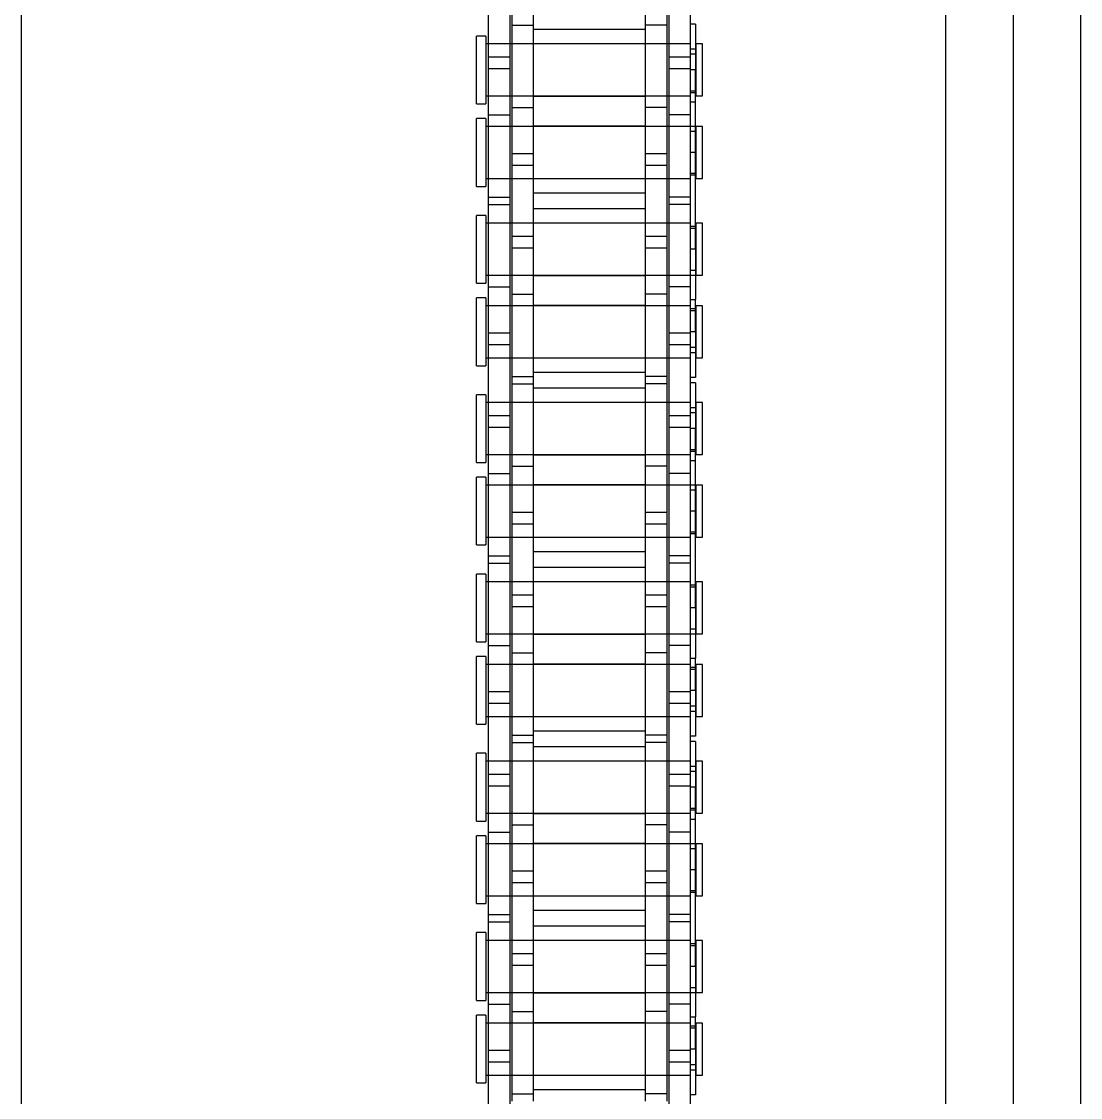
# Model space of a CAD drawing. Header units: metres. Extents: x 0 to 63075, y 0 to 44550.
# Drawn here: x 14315.1 to 14390.1, y 30134.1 to 30210.3 of the extents above; entities that cross this region are included whole.
import ezdxf

# ---------------------------------------------------------------- set-up
doc = ezdxf.new("R2010")
doc.units = ezdxf.units.M
doc.header["$LTSCALE"] = 75
doc.linetypes.add('HIDDEN2', pattern=[4.7625, 3.175, -1.5875])
for name, color, linetype in [('SDM', 7, 'Continuous'), ('SL4', 4, 'Continuous'), ('ST1', 7, 'HIDDEN2')]:
    doc.layers.add(name, color=color, linetype=linetype)

# ---------------------------------------------------------------- blocks, each defined once
blk = doc.blocks.new('A$Ca53c419a')
at = {"layer": 'SL4'}
for p, q in [((3669.713, 281.235), (4459.469, 281.235)), ((3669.713, 215.76), (4459.475, 215.76)), ((4619.715, 206.235), (3669.713, 206.235))]:
    blk.add_line(p, q, dxfattribs=at)
at = {"layer": 'ST1'}
for p, q in [((3734.528, 249), (3739.325, 249)), ((3734.528, 249), (3734.528, 248.342)), ((3739.325, 248.342), (3739.325, 249)), ((3740.377, 249), (3745.174, 249)), ((3740.377, 249), (3740.377, 248.342)), ((3745.174, 248.342), (3745.174, 249)), ((3747.228, 249), (3752.025, 249)), ((3747.228, 249), (3747.228, 248.342)), ((3752.025, 248.342), (3752.025, 249)), ((3753.077, 249), (3757.874, 249)), ((3753.077, 249), (3753.077, 248.342)), ((3757.874, 248.342), (3757.874, 249)), ((3759.928, 249), (3764.725, 249)), ((3759.928, 249), (3759.928, 248.342)), ((3764.725, 248.342), (3764.725, 249)), ((3765.776, 249), (3770.573, 249)), ((3765.776, 249), (3765.776, 248.342)), ((3770.573, 248.342), (3770.573, 249)), ((3772.628, 249), (3777.425, 249)), ((3772.628, 249), (3772.628, 248.342)), ((3777.425, 248.342), (3777.425, 249)), ((3778.476, 249), (3783.273, 249)), ((3778.476, 249), (3778.476, 248.342)), ((3783.273, 248.342), (3783.273, 249)), ((3785.328, 249), (3790.125, 249)), ((3785.328, 249), (3785.328, 248.342)), ((3790.125, 248.342), (3790.125, 249)), ((3791.176, 249), (3795.973, 249)), ((3791.176, 249), (3791.176, 248.342)), ((3795.973, 248.342), (3795.973, 249)), ((3798.028, 249), (3802.825, 249)), ((3798.028, 249), (3798.028, 248.342)), ((3802.825, 248.342), (3802.825, 249)), ((3803.876, 249), (3808.673, 249)), ((3803.876, 249), (3803.876, 248.342)), ((3808.673, 248.342), (3808.673, 249)), ((3726.9, 248.157), (3735.995, 248.157)), ((3739.325, 248.342), (3734.528, 248.342)), ((3735.082, 248.342), (3735.082, 233.843)), ((3735.082, 248.157), (3735.082, 246.637)), ((3735.995, 248.157), (3736.855, 248.157)), ((3735.995, 246.637), (3735.995, 248.157)), ((3736.855, 248.157), (3745.95, 248.157)), ((3736.855, 248.157), (3736.855, 246.637)), ((3738.772, 233.843), (3738.772, 248.342)), ((3738.772, 246.637), (3738.772, 248.157)), ((3740.102, 248.157), (3740.102, 246.637)), ((3745.174, 248.342), (3740.377, 248.342)), ((3740.93, 248.342), (3740.93, 233.843)), ((3740.93, 248.157), (3740.93, 246.637)), ((3744.62, 233.843), (3744.62, 248.342)), ((3744.62, 246.637), (3744.62, 248.157)), ((3745.95, 248.157), (3745.95, 246.637)), ((3745.95, 248.157), (3752.3, 248.157)), ((3746.452, 248.157), (3746.452, 246.637)), ((3752.025, 248.342), (3747.228, 248.342)), ((3747.782, 248.342), (3747.782, 233.843)), ((3747.782, 248.157), (3747.782, 246.637)), ((3751.472, 233.843), (3751.472, 248.342)), ((3751.472, 246.637), (3751.472, 248.157)), ((3752.3, 248.157), (3752.3, 246.637)), ((3752.3, 248.157), (3761.395, 248.157)), ((3757.874, 248.342), (3753.077, 248.342)), ((3753.63, 248.342), (3753.63, 233.843)), ((3753.63, 248.157), (3753.63, 246.637)), ((3755.547, 246.637), (3755.547, 248.157)), ((3756.407, 248.157), (3756.407, 246.637)), ((3757.32, 233.843), (3757.32, 248.342)), ((3757.32, 246.637), (3757.32, 248.157)), ((3764.725, 248.342), (3759.928, 248.342)), ((3760.482, 248.342), (3760.482, 233.843)), ((3760.482, 248.157), (3760.482, 246.637)), ((3761.395, 248.157), (3762.255, 248.157)), ((3761.395, 246.637), (3761.395, 248.157)), ((3762.255, 248.157), (3771.35, 248.157)), ((3762.255, 248.157), (3762.255, 246.637)), ((3764.172, 233.843), (3764.172, 248.342)), ((3764.172, 246.637), (3764.172, 248.157)), ((3765.502, 248.157), (3765.502, 246.637)), ((3770.573, 248.342), (3765.776, 248.342)), ((3766.33, 248.342), (3766.33, 233.843)), ((3766.33, 248.157), (3766.33, 246.637)), ((3770.02, 233.843), (3770.02, 248.342)), ((3770.02, 246.637), (3770.02, 248.157)), ((3771.35, 248.157), (3771.35, 246.637)), ((3771.35, 248.157), (3777.7, 248.157)), ((3771.852, 248.157), (3771.852, 246.637)), ((3777.425, 248.342), (3772.628, 248.342)), ((3773.182, 248.342), (3773.182, 233.843)), ((3773.182, 248.157), (3773.182, 246.637)), ((3776.872, 233.843), (3776.872, 248.342)), ((3776.872, 246.637), (3776.872, 248.157)), ((3777.7, 248.157), (3777.7, 246.637)), ((3777.7, 248.157), (3786.795, 248.157)), ((3783.273, 248.342), (3778.476, 248.342)), ((3779.03, 248.342), (3779.03, 233.843)), ((3779.03, 248.157), (3779.03, 246.637)), ((3780.947, 246.637), (3780.947, 248.157)), ((3781.807, 248.157), (3781.807, 246.637)), ((3782.72, 233.843), (3782.72, 248.342)), ((3782.72, 246.637), (3782.72, 248.157)), ((3790.125, 248.342), (3785.328, 248.342)), ((3785.882, 248.342), (3785.882, 233.843)), ((3785.882, 248.157), (3785.882, 246.637)), ((3786.795, 248.157), (3787.655, 248.157)), ((3786.795, 246.637), (3786.795, 248.157)), ((3787.655, 248.157), (3796.75, 248.157)), ((3787.655, 248.157), (3787.655, 246.637)), ((3789.572, 233.843), (3789.572, 248.342)), ((3789.572, 246.637), (3789.572, 248.157)), ((3790.902, 248.157), (3790.902, 246.637)), ((3795.973, 248.342), (3791.176, 248.342)), ((3791.73, 248.342), (3791.73, 233.843)), ((3791.73, 248.157), (3791.73, 246.637)), ((3795.42, 233.843), (3795.42, 248.342)), ((3795.42, 246.637), (3795.42, 248.157)), ((3796.75, 248.157), (3796.75, 246.637)), ((3796.75, 248.157), (3803.1, 248.157)), ((3797.252, 248.157), (3797.252, 246.637)), ((3802.825, 248.342), (3798.028, 248.342)), ((3798.582, 248.342), (3798.582, 233.843)), ((3798.582, 248.157), (3798.582, 246.637)), ((3802.272, 233.843), (3802.272, 248.342)), ((3802.272, 246.637), (3802.272, 248.157)), ((3803.1, 248.157), (3803.1, 246.637)), ((3803.1, 248.157), (3812.195, 248.157)), ((3808.673, 248.342), (3803.876, 248.342)), ((3804.43, 248.342), (3804.43, 233.843)), ((3804.43, 248.157), (3804.43, 246.637)), ((3806.347, 246.637), (3806.347, 248.157)), ((3807.207, 248.157), (3807.207, 246.637)), ((3808.12, 233.843), (3808.12, 248.342)), ((3808.12, 246.637), (3808.12, 248.157)), ((3726.9, 246.637), (3735.995, 246.637)), ((3733.25, 246.485), (3739.6, 246.485)), ((3733.752, 246.485), (3733.752, 244.965)), ((3735.082, 246.485), (3735.082, 244.965)), ((3735.995, 246.637), (3736.855, 246.637)), ((3736.855, 246.637), (3745.95, 246.637)), ((3738.772, 244.965), (3738.772, 246.485)), ((3739.6, 246.485), (3739.6, 244.965)), ((3739.6, 246.485), (3748.695, 246.485)), ((3740.93, 246.485), (3740.93, 244.965)), ((3742.847, 244.965), (3742.847, 246.485)), ((3743.707, 246.485), (3743.707, 244.965)), ((3744.62, 244.965), (3744.62, 246.485)), ((3745.95, 246.637), (3752.3, 246.637)), ((3747.782, 246.485), (3747.782, 244.965)), ((3748.695, 246.485), (3749.555, 246.485)), ((3748.695, 244.965), (3748.695, 246.485)), ((3749.555, 246.485), (3758.65, 246.485)), ((3749.555, 246.485), (3749.555, 244.965)), ((3751.472, 244.965), (3751.472, 246.485)), ((3752.3, 246.637), (3761.395, 246.637)), ((3752.802, 246.485), (3752.802, 244.965)), ((3753.63, 246.485), (3753.63, 244.965)), ((3757.32, 244.965), (3757.32, 246.485)), ((3758.65, 246.485), (3758.65, 244.965)), ((3758.65, 246.485), (3765, 246.485)), ((3759.152, 246.485), (3759.152, 244.965)), ((3760.482, 246.485), (3760.482, 244.965)), ((3761.395, 246.637), (3762.255, 246.637)), ((3762.255, 246.637), (3771.35, 246.637)), ((3764.172, 244.965), (3764.172, 246.485)), ((3765, 246.485), (3765, 244.965)), ((3765, 246.485), (3774.095, 246.485)), ((3766.33, 246.485), (3766.33, 244.965)), ((3768.247, 244.965), (3768.247, 246.485)), ((3769.107, 246.485), (3769.107, 244.965)), ((3770.02, 244.965), (3770.02, 246.485)), ((3771.35, 246.637), (3777.7, 246.637)), ((3773.182, 246.485), (3773.182, 244.965)), ((3774.095, 246.485), (3774.955, 246.485)), ((3774.095, 244.965), (3774.095, 246.485)), ((3774.955, 246.485), (3784.05, 246.485)), ((3774.955, 246.485), (3774.955, 244.965)), ((3776.872, 244.965), (3776.872, 246.485)), ((3777.7, 246.637), (3786.795, 246.637)), ((3778.202, 246.485), (3778.202, 244.965)), ((3779.03, 246.485), (3779.03, 244.965)), ((3782.72, 244.965), (3782.72, 246.485)), ((3784.05, 246.485), (3784.05, 244.965)), ((3784.05, 246.485), (3790.4, 246.485)), ((3784.552, 246.485), (3784.552, 244.965)), ((3785.882, 246.485), (3785.882, 244.965)), ((3786.795, 246.637), (3787.655, 246.637)), ((3787.655, 246.637), (3796.75, 246.637)), ((3789.572, 244.965), (3789.572, 246.485)), ((3790.4, 246.485), (3790.4, 244.965)), ((3790.4, 246.485), (3799.495, 246.485)), ((3791.73, 246.485), (3791.73, 244.965)), ((3793.647, 244.965), (3793.647, 246.485)), ((3794.507, 246.485), (3794.507, 244.965)), ((3795.42, 244.965), (3795.42, 246.485)), ((3796.75, 246.637), (3803.1, 246.637)), ((3798.582, 246.485), (3798.582, 244.965)), ((3799.495, 246.485), (3800.355, 246.485)), ((3799.495, 244.965), (3799.495, 246.485)), ((3800.355, 246.485), (3809.45, 246.485)), ((3800.355, 246.485), (3800.355, 244.965)), ((3802.272, 244.965), (3802.272, 246.485)), ((3803.1, 246.637), (3812.195, 246.637)), ((3803.602, 246.485), (3803.602, 244.965)), ((3804.43, 246.485), (3804.43, 244.965)), ((3808.12, 244.965), (3808.12, 246.485)), ((3809.45, 246.485), (3809.45, 244.965)), ((3809.45, 246.485), (3815.8, 246.485)), ((3733.25, 244.965), (3739.6, 244.965)), ((3734.035, 237.035), (3734.035, 244.965)), ((3735.082, 244.965), (3735.082, 237.035)), ((3738.772, 237.035), (3738.772, 244.965)), ((3738.815, 244.965), (3738.815, 237.035)), ((3739.6, 244.965), (3748.695, 244.965)), ((3740.887, 237.035), (3740.887, 244.965)), ((3740.93, 244.965), (3740.93, 237.035)), ((3744.62, 237.035), (3744.62, 244.965)), ((3745.667, 244.965), (3745.667, 237.035)), ((3746.735, 237.035), (3746.735, 244.965)), ((3747.782, 244.965), (3747.782, 237.035)), ((3748.695, 244.965), (3749.555, 244.965)), ((3749.555, 244.965), (3758.65, 244.965)), ((3751.472, 237.035), (3751.472, 244.965)), ((3751.515, 244.965), (3751.515, 237.035)), ((3753.587, 237.035), (3753.587, 244.965)), ((3753.63, 244.965), (3753.63, 237.035)), ((3757.32, 237.035), (3757.32, 244.965)), ((3758.367, 244.965), (3758.367, 237.035)), ((3758.65, 244.965), (3765, 244.965)), ((3759.435, 237.035), (3759.435, 244.965)), ((3760.482, 244.965), (3760.482, 237.035)), ((3764.172, 237.035), (3764.172, 244.965)), ((3764.215, 244.965), (3764.215, 237.035)), ((3765, 244.965), (3774.095, 244.965)), ((3766.287, 237.035), (3766.287, 244.965)), ((3766.33, 244.965), (3766.33, 237.035)), ((3770.02, 237.035), (3770.02, 244.965)), ((3771.067, 244.965), (3771.067, 237.035)), ((3772.135, 237.035), (3772.135, 244.965)), ((3773.182, 244.965), (3773.182, 237.035)), ((3774.095, 244.965), (3774.955, 244.965)), ((3774.955, 244.965), (3784.05, 244.965)), ((3776.872, 237.035), (3776.872, 244.965)), ((3776.915, 244.965), (3776.915, 237.035)), ((3778.987, 237.035), (3778.987, 244.965)), ((3779.03, 244.965), (3779.03, 237.035)), ((3782.72, 237.035), (3782.72, 244.965)), ((3783.767, 244.965), (3783.767, 237.035)), ((3784.05, 244.965), (3790.4, 244.965)), ((3784.835, 237.035), (3784.835, 244.965)), ((3785.882, 244.965), (3785.882, 237.035)), ((3789.572, 237.035), (3789.572, 244.965)), ((3789.615, 244.965), (3789.615, 237.035)), ((3790.4, 244.965), (3799.495, 244.965)), ((3791.687, 237.035), (3791.687, 244.965)), ((3791.73, 244.965), (3791.73, 237.035)), ((3795.42, 237.035), (3795.42, 244.965)), ((3796.467, 244.965), (3796.467, 237.035)), ((3797.535, 237.035), (3797.535, 244.965)), ((3798.582, 244.965), (3798.582, 237.035)), ((3799.495, 244.965), (3800.355, 244.965)), ((3800.355, 244.965), (3809.45, 244.965)), ((3802.272, 237.035), (3802.272, 244.965)), ((3802.315, 244.965), (3802.315, 237.035)), ((3804.387, 237.035), (3804.387, 244.965)), ((3804.43, 244.965), (3804.43, 237.035)), ((3808.12, 237.035), (3808.12, 244.965)), ((3809.167, 244.965), (3809.167, 237.035)), ((3809.45, 244.965), (3815.8, 244.965)), ((3733.25, 237.035), (3739.6, 237.035)), ((3733.752, 235.515), (3733.752, 237.035)), ((3735.082, 237.035), (3735.082, 235.515)), ((3738.772, 235.515), (3738.772, 237.035)), ((3739.6, 235.515), (3739.6, 237.035)), ((3739.6, 237.035), (3748.695, 237.035)), ((3740.93, 237.035), (3740.93, 235.515)), ((3742.847, 235.515), (3742.847, 237.035)), ((3743.707, 237.035), (3743.707, 235.515)), ((3744.62, 235.515), (3744.62, 237.035)), ((3747.782, 237.035), (3747.782, 235.515)), ((3748.695, 237.035), (3749.555, 237.035)), ((3748.695, 235.515), (3748.695, 237.035)), ((3749.555, 237.035), (3758.65, 237.035)), ((3749.555, 237.035), (3749.555, 235.515)), ((3751.472, 235.515), (3751.472, 237.035)), ((3752.802, 235.515), (3752.802, 237.035)), ((3753.63, 237.035), (3753.63, 235.515)), ((3757.32, 235.515), (3757.32, 237.035)), ((3758.65, 235.515), (3758.65, 237.035)), ((3758.65, 237.035), (3765, 237.035)), ((3759.152, 235.515), (3759.152, 237.035)), ((3760.482, 237.035), (3760.482, 235.515)), ((3764.172, 235.515), (3764.172, 237.035)), ((3765, 235.515), (3765, 237.035)), ((3765, 237.035), (3774.095, 237.035)), ((3766.33, 237.035), (3766.33, 235.515)), ((3768.247, 235.515), (3768.247, 237.035)), ((3769.107, 237.035), (3769.107, 235.515)), ((3770.02, 235.515), (3770.02, 237.035)), ((3773.182, 237.035), (3773.182, 235.515)), ((3774.095, 237.035), (3774.955, 237.035)), ((3774.095, 235.515), (3774.095, 237.035)), ((3774.955, 237.035), (3784.05, 237.035)), ((3774.955, 237.035), (3774.955, 235.515)), ((3776.872, 235.515), (3776.872, 237.035)), ((3778.202, 235.515), (3778.202, 237.035)), ((3779.03, 237.035), (3779.03, 235.515)), ((3782.72, 235.515), (3782.72, 237.035)), ((3784.05, 235.515), (3784.05, 237.035)), ((3784.05, 237.035), (3790.4, 237.035)), ((3784.552, 235.515), (3784.552, 237.035)), ((3785.882, 237.035), (3785.882, 235.515)), ((3789.572, 235.515), (3789.572, 237.035)), ((3790.4, 235.515), (3790.4, 237.035)), ((3790.4, 237.035), (3799.495, 237.035)), ((3791.73, 237.035), (3791.73, 235.515)), ((3793.647, 235.515), (3793.647, 237.035)), ((3794.507, 237.035), (3794.507, 235.515)), ((3795.42, 235.515), (3795.42, 237.035)), ((3798.582, 237.035), (3798.582, 235.515)), ((3799.495, 237.035), (3800.355, 237.035)), ((3799.495, 235.515), (3799.495, 237.035)), ((3800.355, 237.035), (3809.45, 237.035)), ((3800.355, 237.035), (3800.355, 235.515)), ((3802.272, 235.515), (3802.272, 237.035)), ((3803.602, 235.515), (3803.602, 237.035)), ((3804.43, 237.035), (3804.43, 235.515)), ((3808.12, 235.515), (3808.12, 237.035)), ((3809.45, 235.515), (3809.45, 237.035)), ((3809.45, 237.035), (3815.8, 237.035)), ((3733.25, 235.515), (3739.6, 235.515)), ((3739.6, 235.515), (3748.695, 235.515)), ((3748.695, 235.515), (3749.555, 235.515)), ((3749.555, 235.515), (3758.65, 235.515)), ((3758.65, 235.515), (3765, 235.515)), ((3765, 235.515), (3774.095, 235.515)), ((3774.095, 235.515), (3774.955, 235.515)), ((3774.955, 235.515), (3784.05, 235.515)), ((3784.05, 235.515), (3790.4, 235.515)), ((3790.4, 235.515), (3799.495, 235.515)), ((3799.495, 235.515), (3800.355, 235.515)), ((3800.355, 235.515), (3809.45, 235.515)), ((3809.45, 235.515), (3815.8, 235.515)), ((3726.9, 235.363), (3735.995, 235.363)), ((3735.082, 235.363), (3735.082, 233.843)), ((3735.995, 235.363), (3736.855, 235.363)), ((3735.995, 233.843), (3735.995, 235.363)), ((3736.855, 235.363), (3745.95, 235.363)), ((3736.855, 235.363), (3736.855, 233.843)), ((3738.772, 233.843), (3738.772, 235.363)), ((3740.102, 233.843), (3740.102, 235.363)), ((3740.93, 235.363), (3740.93, 233.511)), ((3744.62, 233.843), (3744.62, 235.363)), ((3745.95, 233.843), (3745.95, 235.363)), ((3745.95, 235.363), (3752.3, 235.363)), ((3746.452, 233.843), (3746.452, 235.363)), ((3747.782, 235.363), (3747.782, 233.843)), ((3751.472, 233.511), (3751.472, 235.363)), ((3752.3, 233.843), (3752.3, 235.363)), ((3752.3, 235.363), (3761.395, 235.363)), ((3753.63, 235.363), (3753.63, 233.843)), ((3755.547, 233.843), (3755.547, 235.363)), ((3756.407, 235.363), (3756.407, 233.843)), ((3757.32, 233.843), (3757.32, 235.363)), ((3760.482, 235.363), (3760.482, 233.843)), ((3761.395, 235.363), (3762.255, 235.363)), ((3761.395, 233.843), (3761.395, 235.363)), ((3762.255, 235.363), (3771.35, 235.363)), ((3762.255, 235.363), (3762.255, 233.843)), ((3764.172, 233.843), (3764.172, 235.363)), ((3765.502, 233.843), (3765.502, 235.363)), ((3766.33, 235.363), (3766.33, 233.511)), ((3770.02, 233.843), (3770.02, 235.363)), ((3771.35, 233.843), (3771.35, 235.363)), ((3771.35, 235.363), (3777.7, 235.363)), ((3771.852, 233.843), (3771.852, 235.363)), ((3773.182, 235.363), (3773.182, 233.843)), ((3776.872, 233.511), (3776.872, 235.363)), ((3777.7, 233.843), (3777.7, 235.363)), ((3777.7, 235.363), (3786.795, 235.363)), ((3779.03, 235.363), (3779.03, 233.843)), ((3780.947, 233.843), (3780.947, 235.363)), ((3781.807, 235.363), (3781.807, 233.843)), ((3782.72, 233.843), (3782.72, 235.363)), ((3785.882, 235.363), (3785.882, 233.843)), ((3786.795, 235.363), (3787.655, 235.363)), ((3786.795, 233.843), (3786.795, 235.363)), ((3787.655, 235.363), (3796.75, 235.363)), ((3787.655, 235.363), (3787.655, 233.843)), ((3789.572, 233.843), (3789.572, 235.363)), ((3790.902, 233.843), (3790.902, 235.363)), ((3791.73, 235.363), (3791.73, 233.511)), ((3795.42, 233.843), (3795.42, 235.363)), ((3796.75, 233.843), (3796.75, 235.363)), ((3796.75, 235.363), (3803.1, 235.363)), ((3797.252, 233.843), (3797.252, 235.363)), ((3798.582, 235.363), (3798.582, 233.843)), ((3802.272, 233.511), (3802.272, 235.363)), ((3803.1, 233.843), (3803.1, 235.363)), ((3803.1, 235.363), (3812.195, 235.363)), ((3804.43, 235.363), (3804.43, 233.843)), ((3806.347, 233.843), (3806.347, 235.363)), ((3807.207, 235.363), (3807.207, 233.843)), ((3808.12, 233.843), (3808.12, 235.363)), ((3726.9, 233.843), (3735.995, 233.843)), ((3733.696, 233.511), (3733.696, 233.843)), ((3736.927, 233.511), (3733.696, 233.511)), ((3738.772, 233.474), (3735.082, 233.474)), ((3735.082, 233.474), (3735.082, 233)), ((3735.451, 233.843), (3735.451, 233.474)), ((3735.82, 233.511), (3735.82, 233.843)), ((3735.995, 233.843), (3736.855, 233.843)), ((3736.855, 233.843), (3745.95, 233.843)), ((3736.927, 233.511), (3736.927, 233.843)), ((3736.927, 233.511), (3739.223, 233.511)), ((3738.403, 233.474), (3738.403, 233.843)), ((3738.546, 233.511), (3738.546, 233.843)), ((3738.772, 233), (3738.772, 233.474)), ((3739.223, 233.843), (3739.223, 233.511)), ((3742.775, 233.511), (3739.223, 233.511)), ((3744.62, 233.474), (3740.93, 233.474)), ((3740.93, 233.474), (3740.93, 233)), ((3741.299, 233.843), (3741.299, 233.474)), ((3742.775, 233.511), (3742.775, 233.843)), ((3742.775, 233.511), (3755.475, 233.511)), ((3744.251, 233.474), (3744.251, 233.843)), ((3744.394, 233.511), (3744.394, 233.843)), ((3744.62, 233), (3744.62, 233.474)), ((3745.95, 233.843), (3752.3, 233.843)), ((3751.472, 233.474), (3747.782, 233.474)), ((3747.782, 233.474), (3747.782, 233)), ((3748.008, 233.511), (3748.008, 233.843)), ((3748.151, 233.843), (3748.151, 233.474)), ((3749.627, 233.511), (3749.627, 233.843)), ((3751.103, 233.474), (3751.103, 233.843)), ((3751.472, 233), (3751.472, 233.474)), ((3752.3, 233.843), (3761.395, 233.843)), ((3753.179, 233.511), (3753.179, 233.843)), ((3757.32, 233.474), (3753.63, 233.474)), ((3753.63, 233.474), (3753.63, 233)), ((3753.856, 233.511), (3753.856, 233.843)), ((3753.999, 233.843), (3753.999, 233.474)), ((3755.475, 233.511), (3755.475, 233.843)), ((3758.706, 233.511), (3755.475, 233.511)), ((3756.582, 233.511), (3756.582, 233.843)), ((3756.951, 233.474), (3756.951, 233.843)), ((3757.32, 233), (3757.32, 233.474)), ((3758.706, 233.511), (3758.706, 233.843)), ((3759.096, 233.511), (3759.096, 233.843)), ((3762.327, 233.511), (3759.096, 233.511)), ((3764.172, 233.474), (3760.482, 233.474)), ((3760.482, 233.474), (3760.482, 233)), ((3760.851, 233.843), (3760.851, 233.474)), ((3761.22, 233.511), (3761.22, 233.843)), ((3761.395, 233.843), (3762.255, 233.843)), ((3762.255, 233.843), (3771.35, 233.843)), ((3762.327, 233.511), (3762.327, 233.843)), ((3762.327, 233.511), (3764.623, 233.511)), ((3763.803, 233.474), (3763.803, 233.843)), ((3763.946, 233.511), (3763.946, 233.843)), ((3764.172, 233), (3764.172, 233.474)), ((3764.623, 233.843), (3764.623, 233.511)), ((3768.175, 233.511), (3764.623, 233.511)), ((3770.02, 233.474), (3766.33, 233.474)), ((3766.33, 233.474), (3766.33, 233)), ((3766.699, 233.843), (3766.699, 233.474)), ((3768.175, 233.511), (3768.175, 233.843)), ((3768.175, 233.511), (3780.875, 233.511)), ((3769.651, 233.474), (3769.651, 233.843)), ((3769.794, 233.511), (3769.794, 233.843)), ((3770.02, 233), (3770.02, 233.474)), ((3771.35, 233.843), (3777.7, 233.843)), ((3776.872, 233.474), (3773.182, 233.474)), ((3773.182, 233.474), (3773.182, 233)), ((3773.408, 233.511), (3773.408, 233.843)), ((3773.551, 233.843), (3773.551, 233.474)), ((3775.027, 233.511), (3775.027, 233.843)), ((3776.503, 233.474), (3776.503, 233.843)), ((3776.872, 233), (3776.872, 233.474)), ((3777.7, 233.843), (3786.795, 233.843)), ((3778.579, 233.511), (3778.579, 233.843)), ((3782.72, 233.474), (3779.03, 233.474)), ((3779.03, 233.474), (3779.03, 233)), ((3779.256, 233.511), (3779.256, 233.843)), ((3779.399, 233.843), (3779.399, 233.474)), ((3780.875, 233.511), (3780.875, 233.843)), ((3784.106, 233.511), (3780.875, 233.511)), ((3781.982, 233.511), (3781.982, 233.843)), ((3782.351, 233.474), (3782.351, 233.843)), ((3782.72, 233), (3782.72, 233.474)), ((3784.106, 233.511), (3784.106, 233.843)), ((3784.496, 233.511), (3784.496, 233.843)), ((3787.727, 233.511), (3784.496, 233.511)), ((3789.572, 233.474), (3785.882, 233.474)), ((3785.882, 233.474), (3785.882, 233)), ((3786.251, 233.843), (3786.251, 233.474)), ((3786.62, 233.511), (3786.62, 233.843)), ((3786.795, 233.843), (3787.655, 233.843)), ((3787.655, 233.843), (3796.75, 233.843)), ((3787.727, 233.511), (3787.727, 233.843)), ((3787.727, 233.511), (3790.023, 233.511)), ((3789.203, 233.474), (3789.203, 233.843)), ((3789.346, 233.511), (3789.346, 233.843)), ((3789.572, 233), (3789.572, 233.474)), ((3790.023, 233.843), (3790.023, 233.511)), ((3793.575, 233.511), (3790.023, 233.511)), ((3795.42, 233.474), (3791.73, 233.474)), ((3791.73, 233.474), (3791.73, 233)), ((3792.099, 233.843), (3792.099, 233.474)), ((3793.575, 233.511), (3793.575, 233.843)), ((3793.575, 233.511), (3806.275, 233.511)), ((3795.051, 233.474), (3795.051, 233.843)), ((3795.194, 233.511), (3795.194, 233.843)), ((3795.42, 233), (3795.42, 233.474)), ((3796.75, 233.843), (3803.1, 233.843)), ((3802.272, 233.474), (3798.582, 233.474)), ((3798.582, 233.474), (3798.582, 233)), ((3798.808, 233.511), (3798.808, 233.843)), ((3798.951, 233.843), (3798.951, 233.474)), ((3800.427, 233.511), (3800.427, 233.843)), ((3801.903, 233.474), (3801.903, 233.843)), ((3802.272, 233), (3802.272, 233.474)), ((3803.1, 233.843), (3812.195, 233.843)), ((3803.979, 233.511), (3803.979, 233.843)), ((3808.12, 233.474), (3804.43, 233.474)), ((3804.43, 233.474), (3804.43, 233)), ((3804.656, 233.511), (3804.656, 233.843)), ((3804.799, 233.843), (3804.799, 233.474)), ((3806.275, 233.511), (3806.275, 233.843)), ((3809.506, 233.511), (3806.275, 233.511)), ((3807.382, 233.511), (3807.382, 233.843)), ((3807.751, 233.474), (3807.751, 233.843)), ((3808.12, 233), (3808.12, 233.474)), ((3809.506, 233.511), (3809.506, 233.843)), ((3735.082, 233), (3738.772, 233)), ((3740.93, 233), (3744.62, 233)), ((3747.782, 233), (3751.472, 233)), ((3753.63, 233), (3757.32, 233)), ((3760.482, 233), (3764.172, 233)), ((3766.33, 233), (3770.02, 233)), ((3773.182, 233), (3776.872, 233)), ((3779.03, 233), (3782.72, 233)), ((3785.882, 233), (3789.572, 233)), ((3791.73, 233), (3795.42, 233)), ((3798.582, 233), (3802.272, 233)), ((3804.43, 233), (3808.12, 233)), ((3669.713, 215.76), (4459.475, 215.76)), ((4669.713, 210.997), (3669.713, 210.997))]:
    blk.add_line(p, q, dxfattribs=at)

msp = doc.modelspace()

# ---------------------------------------------------------------- block references
at = {"layer": 'SDM', "rotation": 90}
msp.add_blockref('A$Ca53c419a', (14596.359, 26400.599), dxfattribs=at)

doc.saveas('drawing.dxf')
